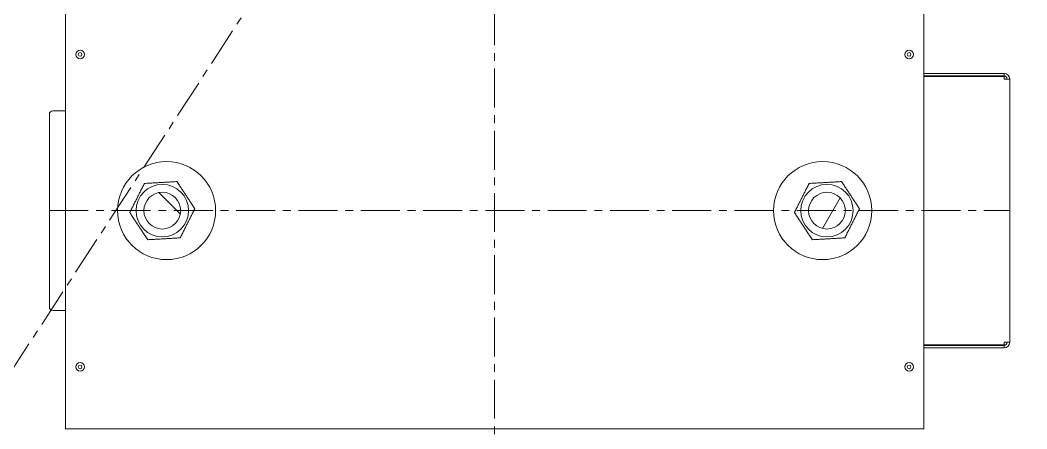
# Model space of a CAD drawing. Header units: millimetres. Extents: x 3220 to 226993, y 817 to 176024.
# Drawn here: x 8413 to 9234, y 157311 to 157645 of the extents above; entities that cross this region are included whole.
import ezdxf

# ---------------------------------------------------------------- set-up
doc = ezdxf.new("R2010")
doc.units = ezdxf.units.MM
doc.linetypes.add('AXES', pattern=[50.8, 31.75, -6.35, 6.35, -6.35])
doc.layers.add('Axe', color=1, linetype='AXES', lineweight=9)
doc.layers.add('Schraffur', color=7, linetype='Continuous', lineweight=9, true_color=0x1e1e47)
doc.layers.add('Sichtbare Kanten(DIN)', color=7, linetype='Continuous', lineweight=50, true_color=0x3f3f3f)

# ---------------------------------------------------------------- blocks, each defined once
blk = doc.blocks.new('Level -3.5 et0m')
at = {"layer": 'Axe', "color": 4}
blk.add_line((2200, -14750), (250, -17750), dxfattribs=at)
blk = doc.blocks.new('be 500 pied TC')
at = {"layer": 'Schraffur', "lineweight": 0}
h = blk.add_hatch(dxfattribs=at)
h.set_pattern_fill('ANSI31', color=5, scale=254, style=0)
h.set_pattern_definition([(45, (-1626.428, -579.05), (-22.45064, 22.45064), [])])
edge = h.paths.add_edge_path()
edge.add_ellipse((0, 691), major_axis=(-1.02, -14.97), ratio=1, start_angle=0, end_angle=360)
h = blk.add_hatch(dxfattribs=at)
h.set_pattern_fill('ANSI31', color=5, scale=254, angle=105, style=0)
h.set_pattern_definition([(150, (-1626.428, -579.05), (-15.875, -27.4963), [])])
edge = h.paths.add_edge_path()
edge.add_ellipse((0, 149), major_axis=(1.02, 14.97), ratio=1, start_angle=0, end_angle=360)
at = {"layer": 'Axe'}
for p, q in [((0, 783.1), (0, 0)), ((522.37, 420), (-517.71, 420))]:
    blk.add_line(p, q, dxfattribs=at)
at = {"layer": 'Sichtbare Kanten(DIN)', "color": 5, "lineweight": 0}
for p, q in [((-81.5, 780.35), (-81.5, 770.1)), ((-78.75, 783.1), (78.75, 783.1)), ((81.5, 780.35), (81.5, 770.1)), ((-178.13, 770), (-175.63, 770)), ((-178.13, 770), (-178.13, 70)), ((-175.63, 770), (175.62, 770)), ((-178.13, 70), (-175.63, 70)), ((175.62, 70), (-175.63, 70)), ((-112, 70), (-112, 4.6)), ((-110, 4.6), (-110, 70)), ((-109.5, 70), (-109.5, 4.6)), ((109.5, 4.6), (109.5, 70)), ((110, 70), (110, 4.6)), ((112, 4.6), (112, 70)), ((-110, 4.6), (-112, 4.6)), ((-107.4, 4.6), (-109.5, 4.6)), ((-107.4, 0), (-107.4, 4.6)), ((107.4, 0), (-107.4, 0)), ((109.5, 4.6), (107.4, 4.6)), ((107.4, 4.6), (107.4, 0)), ((110, 4.6), (112, 4.6))]:
    blk.add_line(p, q, dxfattribs=at)
for centre, radius in [((-127.5, 758), 3.5), ((-127.5, 758), 1.5), ((127.5, 758), 3.5), ((127.5, 758), 1.5), ((0, 687.5), 40), ((0, 691), 21.4), ((0, 691), 15), ((0, 152.5), 40), ((0, 149), 21.4), ((0, 149), 15), ((-127.5, 82), 3.5), ((-127.5, 82), 1.5), ((127.5, 82), 3.5), ((127.5, 82), 1.5)]:
    blk.add_circle(centre, radius, dxfattribs=at)
for centre, radius, start, end in [((-78.75, 780.35), 2.75, 90, 180), ((78.75, 780.35), 2.75, 0, 90), ((-82.5, 770.1), 1, 354.26083, 0), ((82.5, 770.1), 1, 180, 185.73917), ((-107.4, 4.6), 4.6, 180, 270), ((-105, 5), 5, 180, 196.2602), ((-107.4, 4.6), 2.6, 180, 270), ((107.4, 4.6), 2.6, 270, 0), ((107.4, 4.6), 4.6, 270, 0), ((105, 5), 5, 343.7398, 0)]:
    blk.add_arc(centre, radius, start, end, dxfattribs=at)
for points in [[(-23.73, 702.92), (-12.64, 710.22), (-1.54, 717.51)], [(-1.54, 717.51), (10.32, 711.55), (22.19, 705.59)], [(-22.19, 676.41), (-22.96, 689.67), (-23.73, 702.92)], [(22.19, 705.59), (22.96, 692.33), (23.73, 679.08)], [(1.54, 664.49), (-10.32, 670.45), (-22.19, 676.41)], [(23.73, 679.08), (12.64, 671.78), (1.54, 664.49)], [(-23.73, 160.92), (-12.64, 168.22), (-1.54, 175.51)], [(-1.54, 175.51), (10.32, 169.55), (22.19, 163.59)], [(-22.19, 134.41), (-22.96, 147.67), (-23.73, 160.92)], [(22.19, 163.59), (22.96, 150.33), (23.73, 137.08)], [(1.54, 122.49), (-10.32, 128.45), (-22.19, 134.41)], [(23.73, 137.08), (12.64, 129.78), (1.54, 122.49)]]:
    blk.add_rational_spline(points, [1, 1.15470053838, 1], degree=2, dxfattribs=at)
blk = doc.blocks.new('116 pied')
blk.add_blockref('be 500 pied TC', (0, -420))
blk = doc.blocks.new('168 pied')
blk.add_blockref('116 pied', (0, 0))

msp = doc.modelspace()

# ---------------------------------------------------------------- block references
msp.add_blockref('Level -3.5 et0m', (7300.02, 173791.76))
at = {"rotation": 90}
msp.add_blockref('168 pied', (8800.02, 157489.43), dxfattribs=at)

doc.saveas('drawing.dxf')
